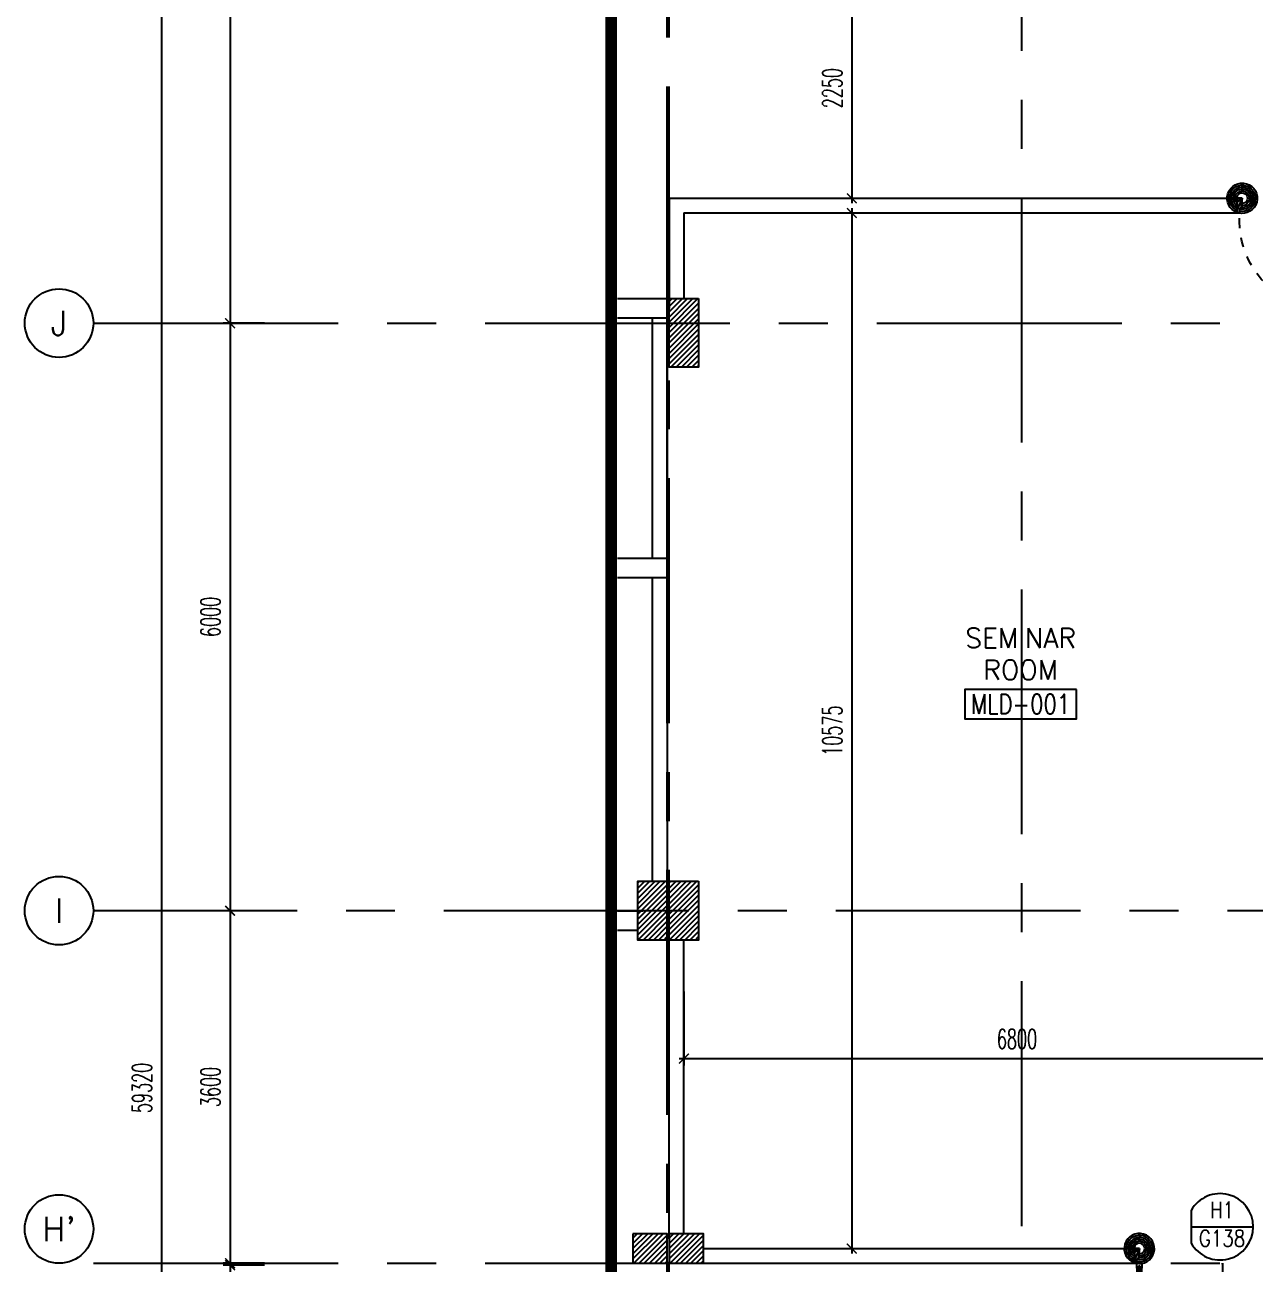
# Model space of a CAD drawing. Extents: x 417866.9 to 417960.2, y 43448 to 43538.2.
# Drawn here: x 417866.92 to 417879.48, y 43494.48 to 43507.14 of the extents above; entities that cross this region are included whole.
import ezdxf
from ezdxf.enums import TextEntityAlignment as Align

# ---------------------------------------------------------------- set-up
doc = ezdxf.new("R2010")
doc.units = 0
doc.header["$MEASUREMENT"] = 0
doc.header["$PDMODE"] = 3
doc.header["$PDSIZE"] = 0.1
for name, pattern in [('CENTER2', [1.125, 0.75, -0.125, 0.125, -0.125]), ('CENTERX2', [4, 2.5, -0.5, 0.5, -0.5]), ('HIDDEN', [0.375, 0.25, -0.125])]:
    doc.linetypes.add(name, pattern=pattern)
doc.layers.get('0').update_dxf_attribs({"linetype": 'CONTINUOUS'})
doc.layers.get('DEFPOINTS').update_dxf_attribs({"linetype": 'CONTINUOUS'})
for name, color, linetype in [('AX-CR', 2, 'CONTINUOUS'), ('AX-DIM', 4, 'CONTINUOUS'), ('AX-TXT', 6, 'CONTINUOUS'), ('AXES', 11, 'CENTERX2'), ('COL', 2, 'CONTINUOUS'), ('DIM', 4, 'CONTINUOUS'), ('DOOR', 4, 'CONTINUOUS'), ('DOOR-CR', 2, 'CONTINUOUS'), ('DOOR-NO', 3, 'CONTINUOUS'), ('EJ', 8, 'CONTINUOUS'), ('ELEV', 2, 'CONTINUOUS'), ('HAT', 8, 'CONTINUOUS'), ('RM-BOX', 2, 'CONTINUOUS'), ('RM-NAME', 2, 'CONTINUOUS'), ('RM-NO', 2, 'CONTINUOUS'), ('WALL', 2, 'CONTINUOUS')]:
    doc.layers.add(name, color=color, linetype=linetype)
doc.layers.get('EJ').off()
doc.styles.add('ROMANS', font='ROMANS.shx', dxfattribs={"width": 0.6})
doc.dimstyles.new('STANDARD in', dxfattribs={"dimtxt": 0.2, "dimasz": 0.1, "dimexe": 0.07, "dimexo": 0.05, "dimgap": 0.1, "dimtad": 1, "dimdec": 0, "dimlfac": 1000, "dimzin": 0, "dimdsep": 46, "dimtxsty": 'ROMANS', "dimblk": 'ARCHTICK', "dimcen": 0.05, "dimdle": 0.05, "dimclrd": 4, "dimclre": 4, "dimclrt": 2, "dimadec": 0, "dimazin": 0, "dimtfac": 1, "dimtdec": 0, "dimtmove": 2, "dimatfit": 3, "dimfxl": 0, "dimtolj": 1, "dimtzin": 0, "dimarcsym": 0})

# ---------------------------------------------------------------- blocks, each defined once
blk = doc.blocks.new('A$C272A55A0')
at = {"layer": 'DOOR', "color": 0, "linetype": 'ByBlock'}
for p, q in [((0, 900), (0, 1050)), ((50, 1050), (0, 1050)), ((50, 950), (50, 1050)), ((1750, 950), (1750, 1050)), ((1750, 1050), (1800, 1050)), ((1800, 1050), (1800, 900)), ((0, 900), (25, 900)), ((25, 950), (50, 950)), ((25, 900), (25, 950)), ((75, 900), (25, 900)), ((25, 850), (25, 900)), ((75, 900), (75, 850)), ((1725, 900), (1775, 900)), ((1725, 900), (1725, 850)), ((1775, 950), (1750, 950)), ((1775, 900), (1775, 950)), ((1800, 900), (1775, 900)), ((1775, 850), (1775, 900)), ((42, 850), (25, 850)), ((58, 870), (42, 870)), ((42, 870), (42, 850)), ((58, 850), (58, 870)), ((75, 850), (58, 850)), ((1725, 850), (1742, 850)), ((1742, 870), (1758, 870)), ((1742, 850), (1742, 870)), ((1758, 870), (1758, 850)), ((1758, 850), (1775, 850)), ((1718, 160), (1709, 160)), ((1709, 95), (1709, 160)), ((1725, 173), (1718, 173)), ((1718, 173), (1718, 83)), ((1718, 95), (1718, 160)), ((1775, 173), (1782, 173)), ((1782, 173), (1782, 83)), ((1782, 160), (1791, 160)), ((1782, 95), (1782, 160)), ((1791, 95), (1791, 160)), ((25, 50), (42, 50)), ((25, 50), (25, 0)), ((25, 0), (75, 0)), ((75, 0), (25, 0)), ((42, 50), (42, 30)), ((42, 30), (58, 30)), ((58, 50), (75, 50)), ((58, 50), (58, 30)), ((75, 50), (75, 0)), ((1718, 95), (1709, 95)), ((1725, 83), (1718, 83)), ((1742, 50), (1725, 50)), ((1725, 50), (1725, 0)), ((1775, 0), (1725, 0)), ((1725, 0), (1775, 0)), ((1742, 50), (1742, 30)), ((1758, 30), (1742, 30)), ((1775, 50), (1758, 50)), ((1758, 50), (1758, 30)), ((1775, 83), (1782, 83)), ((1775, 50), (1775, 0)), ((1782, 95), (1791, 95))]:
    blk.add_line(p, q, dxfattribs=at)
at = {"layer": 'DOOR', "color": 9, "linetype": 'ByBlock'}
for p, q in [((50, 1050), (0, 1010)), ((50, 1050), (0, 937)), ((50, 1050), (37, 950)), ((1750, 1050), (1800, 1010)), ((1750, 1050), (1800, 937)), ((1750, 1050), (1763, 950))]:
    blk.add_line(p, q, dxfattribs=at)
at = {"layer": 'DOOR', "linetype": 'ByBlock'}
for p, q in [((25, 850), (25, 50)), ((42, 850), (42, 50)), ((58, 850), (58, 50)), ((75, 50), (75, 850)), ((1725, 50), (1725, 850)), ((1742, 850), (1742, 50)), ((1758, 850), (1758, 50)), ((1775, 850), (1775, 50))]:
    blk.add_line(p, q, dxfattribs=at)
at = {"layer": 'DOOR', "color": 0, "linetype": 'ByBlock'}
for centre in [(1676, 128), (1824, 128)]:
    blk.add_circle(centre, 32.4, dxfattribs=at)
at = {"layer": 'DOOR', "color": 9, "linetype": 'ByBlock'}
for centre, radius, start, end in [((50, 1050), 54.4, 203.2074, 270), ((50, 1050), 34.4, 180, 270), ((50, 1050), 14.4, 180, 270), ((1750, 1050), 14.4, 270, 0), ((1750, 1050), 34.4, 270, 0), ((1750, 1050), 54.4, 270, 336.7926), ((50, 1050), 74.4, 227.7764, 270), ((50, 1050), 94.4, 238.0182, 270), ((50, 1050), 114, 244.0838, 257.3774), ((50, 1050), 134, 248.1598, 259.28), ((50, 1050), 154, 251.1053, 256.2858), ((1750, 1050), 74.4, 270, 312.2236), ((1750, 1050), 94.4, 270, 301.9818), ((1750, 1050), 114, 282.6226, 295.9162), ((1750, 1050), 134, 280.72, 291.8402), ((1750, 1050), 154, 283.7142, 288.8947)]:
    blk.add_arc(centre, radius, start, end, dxfattribs=at)
at = {"layer": 'DOOR', "linetype": 'HIDDEN', "ltscale": 0.5}
for centre, start, end in [((50, 851), 268.3174, 3.2965), ((1750, 851), 176.7035, 271.6826)]:
    blk.add_arc(centre, 851, start, end, dxfattribs=at)
at = {"layer": 'WALL', "linetype": 'ByBlock'}
blk.add_line((1800, 900), (1800, 1050), dxfattribs=at)
blk = doc.blocks.new('DD1')
at = {"layer": 'DOOR-CR'}
blk.add_line((-316, 0), (316, 0), dxfattribs=at)
blk.add_lwpolyline([(-316, -166, 3.820224), (-316, 166)], format="xyb", close=True, dxfattribs=at)
at = {"layer": 'DOOR-NO', "color": 255, "style": 'ROMANS'}
for tag, width, p in [('G', 0.8, (-22, 156)), ('0000', 0.7, (-22, -136))]:
    blk.add_attdef(tag, text='', height=196, dxfattribs=dict(at, width=width)).set_placement(p, align=Align.MIDDLE)
blk = doc.blocks.new('RM1')
at = {"layer": 'RM-BOX'}
blk.add_lwpolyline([(570, -200), (-570, -200), (-570, -500), (570, -500)], close=True, dxfattribs=at)
at = {"layer": 'RM-NAME', "style": 'ROMANS'}
for tag, p in [('ROOMNAME1', (0, 324)), ('ROOMNAME2', (0, 0))]:
    blk.add_attdef(tag, text='', height=200, dxfattribs=at).set_placement(p, align=Align.MIDDLE)
at = {"layer": 'RM-NO', "style": 'ROMANS', "width": 0.8}
blk.add_attdef('ROOMNO', text='', height=200, dxfattribs=at).set_placement((0, -350), align=Align.MIDDLE)
blk = doc.blocks.new('A$C24ED45A6')
at = {"layer": 'DOOR', "color": 0, "linetype": 'ByBlock'}
for p, q in [((925, 1100), (925, 1150)), ((925, 1150), (975, 1150)), ((975, 1150), (925, 1150)), ((975, 1100), (975, 1150)), ((909, 1055), (909, 990)), ((918, 1055), (909, 1055)), ((918, 978), (918, 1068)), ((925, 1068), (918, 1068)), ((918, 1055), (918, 990)), ((942, 1100), (925, 1100)), ((942, 1100), (942, 1120)), ((958, 1120), (942, 1120)), ((958, 1100), (958, 1120)), ((975, 1100), (958, 1100)), ((975, 1068), (982, 1068)), ((982, 978), (982, 1068)), ((982, 1055), (982, 990)), ((982, 1055), (991, 1055)), ((991, 1055), (991, 990)), ((918, 990), (909, 990)), ((925, 978), (918, 978)), ((975, 978), (982, 978)), ((982, 990), (991, 990)), ((0, 0), (0, 150)), ((0, 150), (25, 150)), ((25, 150), (25, 100)), ((925, 150), (925, 200)), ((925, 200), (942, 200)), ((925, 150), (975, 150)), ((942, 200), (942, 180)), ((942, 180), (958, 180)), ((958, 180), (958, 200)), ((958, 200), (975, 200)), ((975, 200), (975, 150)), ((1000, 150), (975, 150)), ((975, 150), (975, 100)), ((1000, 150), (1000, 0)), ((50, 0), (0, 0)), ((25, 100), (50, 100)), ((50, 100), (50, 0)), ((975, 100), (950, 100)), ((950, 100), (950, 0)), ((950, 0), (1000, 0))]:
    blk.add_line(p, q, dxfattribs=at)
at = {"layer": 'DOOR', "linetype": 'ByBlock'}
for p, q in [((925, 1100), (925, 200)), ((942, 200), (942, 1100)), ((958, 200), (958, 1100)), ((975, 200), (975, 1100))]:
    blk.add_line(p, q, dxfattribs=at)
at = {"layer": 'DOOR', "color": 9, "linetype": 'ByBlock'}
for p, q in [((50, 0), (0, 114)), ((50, 0), (0, 40)), ((50, 0), (37, 100)), ((950, 0), (1000, 114)), ((950, 0), (963, 100)), ((950, 0), (1000, 40))]:
    blk.add_line(p, q, dxfattribs=at)
at = {"layer": 'DOOR', "color": 0, "linetype": 'ByBlock'}
for centre in [(876, 1023), (1024, 1023)]:
    blk.add_circle(centre, 32.4, dxfattribs=at)
at = {"layer": 'DOOR', "linetype": 'HIDDEN', "ltscale": 0.5}
blk.add_arc((950, 222), 928, 88.456, 184.4816, dxfattribs=at)
at = {"layer": 'DOOR', "color": 9, "linetype": 'ByBlock'}
for centre, radius, start, end in [((50, 0), 154, 103.7142, 108.8947), ((50, 0), 134, 100.72, 111.8402), ((950, 0), 134, 68.1598, 79.28), ((950, 0), 154, 71.1053, 76.2858), ((50, 0), 114, 102.6226, 115.9162), ((50, 0), 94.4, 90, 121.9818), ((50, 0), 74.4, 90, 132.2236), ((50, 0), 54.4, 90, 156.7926), ((50, 0), 34.4, 90, 180), ((50, 0), 14.4, 90, 180), ((950, 0), 94.4, 58.0182, 90), ((950, 0), 74.4, 47.7764, 90), ((950, 0), 54.4, 23.2074, 90), ((950, 0), 34.4, 0, 90), ((950, 0), 14.4, 0, 90), ((950, 0), 114, 64.0838, 77.3774)]:
    blk.add_arc(centre, radius, start, end, dxfattribs=at)
at = {"layer": 'WALL'}
blk.add_line((1000, 0), (1000, 150), dxfattribs=at)
blk = doc.blocks.new('C5')
at = {"layer": 'HAT'}
h = blk.add_hatch(dxfattribs=at)
h.set_pattern_fill('ANSI31', color=256, scale=300, style=0)
h.set_pattern_definition([(45, (-38851, -358245.23), (26.5165043, -26.5165043), [])])
h.paths.add_polyline_path([(-320, 300), (-20, 300), (-20, 0), (-320, 0)])
h.paths.add_polyline_path([(-320, 600), (-20, 600), (-20, 300), (-320, 300)])
h = blk.add_hatch(dxfattribs=at)
h.set_pattern_fill('ANSI31', color=256, scale=300, style=0)
h.set_pattern_definition([(45, (-38531, -358245.23), (26.5165043, -26.5165043), [])])
h.paths.add_polyline_path([(0, 300), (300, 300), (300, 0), (0, 0)])
h.paths.add_polyline_path([(0, 600), (300, 600), (300, 300), (0, 300)])
at = {"layer": 'COL'}
for points in [[(-20, 600), (-20, 0), (-320, 0), (-320, 600)], [(300, 600), (300, 0), (0, 0), (0, 600)]]:
    blk.add_lwpolyline(points, close=True, dxfattribs=at)
blk = doc.blocks.new('_ARCHTICK')
at = {"color": 0, "linetype": 'ByBlock', "const_width": 0.15}
blk.add_lwpolyline([(-0.5, -0.5), (0.5, 0.5)], dxfattribs=at)
blk = doc.blocks.new('*D295')
at = {"layer": 'DEFPOINTS', "color": 0}
for p in [(417875.314, 43505.219), (417875.314, 43494.644), (417875.361, 43494.644)]:
    blk.add_point(p, dxfattribs=at)
at = {"layer": 'DIM', "color": 4, "lineweight": -2}
for p, q in [((417875.361, 43505.269), (417875.361, 43494.594)), ((417875.364, 43505.219), (417875.431, 43505.219)), ((417875.364, 43494.644), (417875.431, 43494.644))]:
    blk.add_line(p, q, dxfattribs=at)
at = {"layer": 'DIM', "color": 4, "lineweight": -2, "xscale": 0.1, "yscale": 0.1, "zscale": 0.1}
for p, rotation in [((417875.361, 43505.219), 90), ((417875.361, 43494.644), 270)]:
    blk.add_blockref('_ARCHTICK', p, dxfattribs=dict(at, rotation=rotation))
at = {"layer": 'DIM', "color": 2, "insert": (417875.161, 43499.932), "char_height": 0.2, "attachment_point": 5, "rotation": 90, "style": 'ROMANS'}
blk.add_mtext('\\A1;10575', dxfattribs=at)
blk = doc.blocks.new('*D296')
at = {"layer": 'DEFPOINTS', "color": 0}
for p in [(417873.647, 43497.319), (417880.447, 43497.319), (417880.447, 43496.584)]:
    blk.add_point(p, dxfattribs=at)
at = {"layer": 'DIM', "color": 4, "lineweight": -2}
for p, q in [((417873.647, 43497.269), (417873.647, 43496.514)), ((417880.447, 43497.269), (417880.447, 43496.514)), ((417873.597, 43496.584), (417880.497, 43496.584))]:
    blk.add_line(p, q, dxfattribs=at)
at = {"layer": 'DIM', "color": 4, "lineweight": -2, "xscale": 0.1, "yscale": 0.1, "zscale": 0.1, "rotation": 180}
blk.add_blockref('_ARCHTICK', (417873.647, 43496.584), dxfattribs=at)
at = {"layer": 'DIM', "color": 4, "lineweight": -2, "xscale": 0.1, "yscale": 0.1, "zscale": 0.1}
blk.add_blockref('_ARCHTICK', (417880.447, 43496.584), dxfattribs=at)
at = {"layer": 'DIM', "color": 2, "insert": (417877.047, 43496.784), "char_height": 0.2, "attachment_point": 5, "style": 'ROMANS'}
blk.add_mtext('\\A1;6800', dxfattribs=at)
blk = doc.blocks.new('AXR')
at = {"layer": 'AX-CR'}
blk.add_circle((350, 0), 350, dxfattribs=at)
at = {"layer": 'AX-TXT', "style": 'ROMANS'}
blk.add_attdef('AX', text='', height=250, dxfattribs=at).set_placement((350, 0), align=Align.MIDDLE)
blk = doc.blocks.new('*D412')
at = {"layer": 'AX-DIM', "color": 4, "lineweight": -2}
for p, q in [((417872.682, 43525.944), (417868.243, 43525.944)), ((417868.313, 43525.994), (417868.313, 43466.574)), ((417878.896, 43466.624), (417868.243, 43466.624))]:
    blk.add_line(p, q, dxfattribs=at)
at = {"layer": 'DEFPOINTS', "color": 0}
for p in [(417872.732, 43525.944), (417868.313, 43466.624), (417878.946, 43466.624)]:
    blk.add_point(p, dxfattribs=at)
at = {"layer": 'AX-DIM', "color": 4, "lineweight": -2, "xscale": 0.1, "yscale": 0.1, "zscale": 0.1}
for p, rotation in [((417868.313, 43525.944), 90), ((417868.313, 43466.624), 270)]:
    blk.add_blockref('_ARCHTICK', p, dxfattribs=dict(at, rotation=rotation))
at = {"layer": 'AX-DIM', "color": 2, "insert": (417868.113, 43496.284), "char_height": 0.2, "attachment_point": 5, "rotation": 90, "style": 'ROMANS'}
blk.add_mtext('\\A1;59320', dxfattribs=at)
blk = doc.blocks.new('*D419')
at = {"layer": 'AX-DIM', "color": 4, "lineweight": -2}
for p, q in [((417869.363, 43498.094), (417868.943, 43498.094)), ((417869.013, 43498.144), (417869.013, 43494.444)), ((417869.363, 43494.494), (417868.943, 43494.494))]:
    blk.add_line(p, q, dxfattribs=at)
at = {"layer": 'DEFPOINTS', "color": 0}
for p in [(417869.413, 43498.094), (417869.013, 43494.494), (417869.413, 43494.494)]:
    blk.add_point(p, dxfattribs=at)
at = {"layer": 'AX-DIM', "color": 4, "lineweight": -2, "xscale": 0.1, "yscale": 0.1, "zscale": 0.1}
for p, rotation in [((417869.013, 43498.094), 90), ((417869.013, 43494.494), 270)]:
    blk.add_blockref('_ARCHTICK', p, dxfattribs=dict(at, rotation=rotation))
at = {"layer": 'AX-DIM', "color": 2, "insert": (417868.813, 43496.294), "char_height": 0.2, "attachment_point": 5, "rotation": 90, "style": 'ROMANS'}
blk.add_mtext('\\A1;3600', dxfattribs=at)
blk = doc.blocks.new('*D423')
at = {"layer": 'AX-DIM', "color": 4, "lineweight": -2}
for p, q in [((417869.013, 43494.524), (417869.013, 43488.424)), ((417869.363, 43494.474), (417868.943, 43494.474)), ((417869.363, 43488.474), (417868.943, 43488.474))]:
    blk.add_line(p, q, dxfattribs=at)
at = {"layer": 'DEFPOINTS', "color": 0}
for p in [(417869.413, 43494.474), (417869.013, 43488.474), (417869.413, 43488.474)]:
    blk.add_point(p, dxfattribs=at)
at = {"layer": 'AX-DIM', "color": 4, "lineweight": -2, "xscale": 0.1, "yscale": 0.1, "zscale": 0.1}
for p, rotation in [((417869.013, 43494.474), 90), ((417869.013, 43488.474), 270)]:
    blk.add_blockref('_ARCHTICK', p, dxfattribs=dict(at, rotation=rotation))
at = {"layer": 'AX-DIM', "color": 2, "insert": (417868.813, 43491.474), "char_height": 0.2, "attachment_point": 5, "rotation": 90, "style": 'ROMANS'}
blk.add_mtext('\\A1;6000', dxfattribs=at)
blk = doc.blocks.new('*D424')
at = {"layer": 'AX-DIM', "color": 4, "lineweight": -2}
for p, q in [((417869.013, 43511.344), (417869.013, 43504.044)), ((417869.363, 43511.294), (417868.943, 43511.294)), ((417869.363, 43504.094), (417868.943, 43504.094))]:
    blk.add_line(p, q, dxfattribs=at)
at = {"layer": 'DEFPOINTS', "color": 0}
for p in [(417869.413, 43511.294), (417869.013, 43504.094), (417869.413, 43504.094)]:
    blk.add_point(p, dxfattribs=at)
at = {"layer": 'AX-DIM', "color": 4, "lineweight": -2, "xscale": 0.1, "yscale": 0.1, "zscale": 0.1}
for p, rotation in [((417869.013, 43511.294), 90), ((417869.013, 43504.094), 270)]:
    blk.add_blockref('_ARCHTICK', p, dxfattribs=dict(at, rotation=rotation))
at = {"layer": 'AX-DIM', "color": 2, "insert": (417868.813, 43507.694), "char_height": 0.2, "attachment_point": 5, "rotation": 90, "style": 'ROMANS'}
blk.add_mtext('\\A1;7200', dxfattribs=at)
blk = doc.blocks.new('*D425')
at = {"layer": 'AX-DIM', "color": 4, "lineweight": -2}
for p, q in [((417869.013, 43504.144), (417869.013, 43498.044)), ((417869.363, 43504.094), (417868.943, 43504.094)), ((417869.363, 43498.094), (417868.943, 43498.094))]:
    blk.add_line(p, q, dxfattribs=at)
at = {"layer": 'DEFPOINTS', "color": 0}
for p in [(417869.413, 43504.094), (417869.013, 43498.094), (417869.413, 43498.094)]:
    blk.add_point(p, dxfattribs=at)
at = {"layer": 'AX-DIM', "color": 4, "lineweight": -2, "xscale": 0.1, "yscale": 0.1, "zscale": 0.1}
for p, rotation in [((417869.013, 43504.094), 90), ((417869.013, 43498.094), 270)]:
    blk.add_blockref('_ARCHTICK', p, dxfattribs=dict(at, rotation=rotation))
at = {"layer": 'AX-DIM', "color": 2, "insert": (417868.813, 43501.094), "char_height": 0.2, "attachment_point": 5, "rotation": 90, "style": 'ROMANS'}
blk.add_mtext('\\A1;6000', dxfattribs=at)
blk = doc.blocks.new('*D626')
at = {"layer": 'DEFPOINTS', "color": 0}
for p in [(417875.314, 43507.619), (417875.314, 43505.369), (417875.361, 43505.369)]:
    blk.add_point(p, dxfattribs=at)
at = {"layer": 'DIM', "color": 4, "lineweight": -2}
for p, q in [((417875.361, 43507.669), (417875.361, 43505.319)), ((417875.364, 43507.619), (417875.431, 43507.619)), ((417875.364, 43505.369), (417875.431, 43505.369))]:
    blk.add_line(p, q, dxfattribs=at)
at = {"layer": 'DIM', "color": 4, "lineweight": -2, "xscale": 0.1, "yscale": 0.1, "zscale": 0.1}
for p, rotation in [((417875.361, 43507.619), 90), ((417875.361, 43505.369), 270)]:
    blk.add_blockref('_ARCHTICK', p, dxfattribs=dict(at, rotation=rotation))
at = {"layer": 'DIM', "color": 2, "insert": (417875.161, 43506.494), "char_height": 0.2, "attachment_point": 5, "rotation": 90, "style": 'ROMANS'}
blk.add_mtext('\\A1;2250', dxfattribs=at)

msp = doc.modelspace()

# ---------------------------------------------------------------- hatches: boundary and pattern name
at = {"layer": 'HAT'}
h = msp.add_hatch(dxfattribs=at)
h.set_pattern_fill('ANSI31', color=256, scale=0.3, style=0)
h.set_pattern_definition([(45, (417480.111385, 43455.963322), (-0.0265165043, 0.0265165043), [])])
h.paths.add_polyline_path([(417873.7966, 43504.3443), (417873.4966, 43504.3443), (417873.4966, 43504.0943), (417873.7966, 43504.0943)])
h.paths.add_polyline_path([(417873.7966, 43504.0943), (417873.4966, 43504.0943), (417873.4966, 43503.6443), (417873.7966, 43503.6443)])
h = msp.add_hatch(dxfattribs=at)
h.set_pattern_fill('ANSI31', color=256, scale=0.3, style=0)
h.set_pattern_definition([(45, (417489.731385, 43455.963322), (-0.0265165043, 0.0265165043), [])])
h.paths.add_polyline_path([(417873.1266, 43494.4943), (417873.4766, 43494.4943), (417873.4766, 43494.7943), (417873.1266, 43494.7943)])
h = msp.add_hatch(dxfattribs=at)
h.set_pattern_fill('ANSI31', color=256, scale=0.3, style=0)
h.set_pattern_definition([(45, (417490.101385, 43455.963322), (-0.0265165043, 0.0265165043), [])])
h.paths.add_polyline_path([(417873.4966, 43494.4943), (417873.8466, 43494.4943), (417873.8466, 43494.7943), (417873.4966, 43494.7943)])

# ---------------------------------------------------------------- linework, layer by layer
at = {"layer": 'AXES'}
for p, q in [((417873.4766, 43460.01), (417873.4766, 43537.1991)), ((417873.4966, 43460.01), (417873.4966, 43537.1991)), ((417877.0966, 43466.8743), (417877.0966, 43525.6943)), ((417867.6171, 43504.0943), (417889.6966, 43504.0943)), ((417889.6966, 43498.0943), (417867.6171, 43498.0943)), ((417867.6171, 43494.4943), (417889.6966, 43494.4943))]:
    msp.add_line(p, q, dxfattribs=at)
at = {"layer": 'COL'}
for points in [[(417872.9677, 43504.3443), (417873.4766, 43504.3443), (417873.4766, 43504.1443), (417872.9677, 43504.1443)], [(417872.9677, 43501.6943), (417873.4766, 43501.6943), (417873.4766, 43501.4943), (417872.9677, 43501.4943)]]:
    msp.add_lwpolyline(points, dxfattribs=at)
for points in [[(417873.7966, 43504.3443), (417873.7966, 43503.6443), (417873.4966, 43503.6443), (417873.4966, 43504.3443)], [(417873.1266, 43494.7943), (417873.1266, 43494.4943), (417873.4766, 43494.4943), (417873.4766, 43494.7943)], [(417873.4966, 43494.7943), (417873.4966, 43494.4943), (417873.8466, 43494.4943), (417873.8466, 43494.7943)]]:
    msp.add_lwpolyline(points, close=True, dxfattribs=at)
at = {"layer": 'ELEV', "linetype": 'CENTER2', "const_width": 0.12}
msp.add_lwpolyline([(417872.903, 43464.6371), (417872.903, 43528.0943)], dxfattribs=at)
at = {"layer": 'WALL'}
for p, q in [((417873.4966, 43505.3693), (417879.2966, 43505.3693)), ((417873.4966, 43505.3693), (417873.4966, 43504.2443)), ((417879.2966, 43505.2193), (417879.2966, 43505.3693)), ((417873.6466, 43505.2193), (417879.2966, 43505.2193)), ((417873.6466, 43505.2193), (417873.6466, 43504.3443)), ((417873.3266, 43501.6943), (417873.3266, 43504.1443)), ((417873.4766, 43501.6943), (417873.4766, 43504.1443)), ((417873.4766, 43503.8443), (417873.4766, 43498.3943)), ((417873.3266, 43498.3943), (417873.3266, 43501.4943)), ((417872.9677, 43498.0943), (417873.2266, 43498.0943)), ((417872.9677, 43497.8943), (417873.1766, 43497.8943)), ((417873.4966, 43494.7443), (417873.4966, 43497.7943)), ((417873.6466, 43494.7943), (417873.6466, 43497.7943)), ((417873.8466, 43494.6443), (417878.2466, 43494.6443)), ((417878.2466, 43494.6443), (417878.2466, 43494.4943)), ((417873.8466, 43494.4943), (417878.2466, 43494.4943))]:
    msp.add_line(p, q, dxfattribs=at)

# ---------------------------------------------------------------- block references
at = {"layer": 'AXES', "xscale": 0.001000000047497451, "yscale": 0.0009999999892897904, "zscale": 0.001}
for p, values in [((417866.9171, 43504.0943), {'AX': 'J'}), ((417866.9171, 43498.0943), {'AX': 'I'}), ((417866.9171, 43494.8443), {'AX': "H'"})]:
    msp.add_blockref('AXR', p, dxfattribs=at).add_auto_attribs(values)
at = {"layer": 'DOOR', "color": 0, "xscale": -0.001000000047497451, "yscale": 0.0009999999892897904, "zscale": 0.001, "rotation": 180}
msp.add_blockref('A$C24ED45A6', (417879.2966, 43505.3693), dxfattribs=at)
at = {"layer": 'DOOR', "color": 0, "xscale": 0.001000000047497451, "yscale": 0.0009999999892897904, "zscale": 0.001}
msp.add_blockref('A$C272A55A0', (417878.2466, 43493.594), dxfattribs=at)
at = {"layer": 'DOOR-NO'}
ref = msp.add_blockref('DD1', (417879.1411, 43494.8664), dxfattribs=dict(at, xscale=0.001000000047497451, yscale=0.0009999999892897904, zscale=0.001))
ref.add_attrib('G', 'H1', dxfattribs={"height": 0.17, "style": 'ROMANS', "width": 0.8}).set_placement((417879.1411, 43495.0379), align=Align.MIDDLE)
ref.add_attrib('000', 'G138', dxfattribs={"height": 0.17, "style": 'ROMANS', "width": 0.8}).set_placement((417879.1411, 43494.7486), align=Align.MIDDLE)
at = {"layer": 'EJ', "color": 2, "linetype": 'ByBlock', "xscale": 0.001000000047497451, "yscale": 0.0009999999892897904, "zscale": 0.001}
msp.add_blockref('C5', (417873.4966, 43497.7943), dxfattribs=at)
at = {"layer": 'HAT', "xscale": 0.001000000047497451, "yscale": 0.0009999999892897904, "zscale": 0.001}
msp.add_blockref('RM1', (417877.0842, 43500.5537), dxfattribs=at).add_auto_attribs({'ROOMNO': 'MLD-001', 'ROOMNAME2': 'ROOM', 'ROOMNAME1': 'SEMINAR'})

# ---------------------------------------------------------------- dimensions: what is measured, and where the dimension line sits
at = {"layer": 'AX-DIM'}
for base, p1, p2, picture, middle in [((417868.3128, 43466.6243), (417872.7324, 43525.9443), (417878.9456, 43466.6243), '*D412', (417868.1128, 43496.2843)), ((417869.0128, 43504.0943), (417869.4128, 43511.2943), (417869.4128, 43504.0943), '*D424', (417868.8128, 43507.6943)), ((417869.0128, 43498.0943), (417869.4128, 43504.0943), (417869.4128, 43498.0943), '*D425', (417868.8128, 43501.0943)), ((417869.0128, 43494.4943), (417869.4128, 43498.0943), (417869.4128, 43494.4943), '*D419', (417868.8128, 43496.2943)), ((417869.0128, 43488.4743), (417869.4128, 43494.4743), (417869.4128, 43488.4743), '*D423', (417868.8128, 43491.4743))]:
    dim = msp.add_linear_dim(base=base, p1=p1, p2=p2, angle=270, dimstyle='STANDARD in', dxfattribs=at)
    dim.commit()
    dim.dimension.update_dxf_attribs({"geometry": picture, "text_midpoint": middle})
at = {"layer": 'DIM'}
for base, p1, p2, picture, middle in [((417875.3608, 43505.3693), (417875.3141, 43507.6193), (417875.3141, 43505.3693), '*D626', (417875.1608, 43506.4943)), ((417875.3608, 43494.6443), (417875.3141, 43505.2193), (417875.3141, 43494.6443), '*D295', (417875.1608, 43499.9318))]:
    dim = msp.add_linear_dim(base=base, p1=p1, p2=p2, angle=90, dimstyle='STANDARD in', dxfattribs=at)
    dim.commit()
    dim.dimension.update_dxf_attribs({"geometry": picture, "text_midpoint": middle})
dim = msp.add_linear_dim(base=(417880.4466, 43496.5843), p1=(417873.6466, 43497.3194), p2=(417880.4466, 43497.3194), dimstyle='STANDARD in', dxfattribs=at)
dim.commit()
dim.dimension.update_dxf_attribs({"geometry": '*D296', "text_midpoint": (417877.0466, 43496.7843)})

doc.saveas('drawing.dxf')
